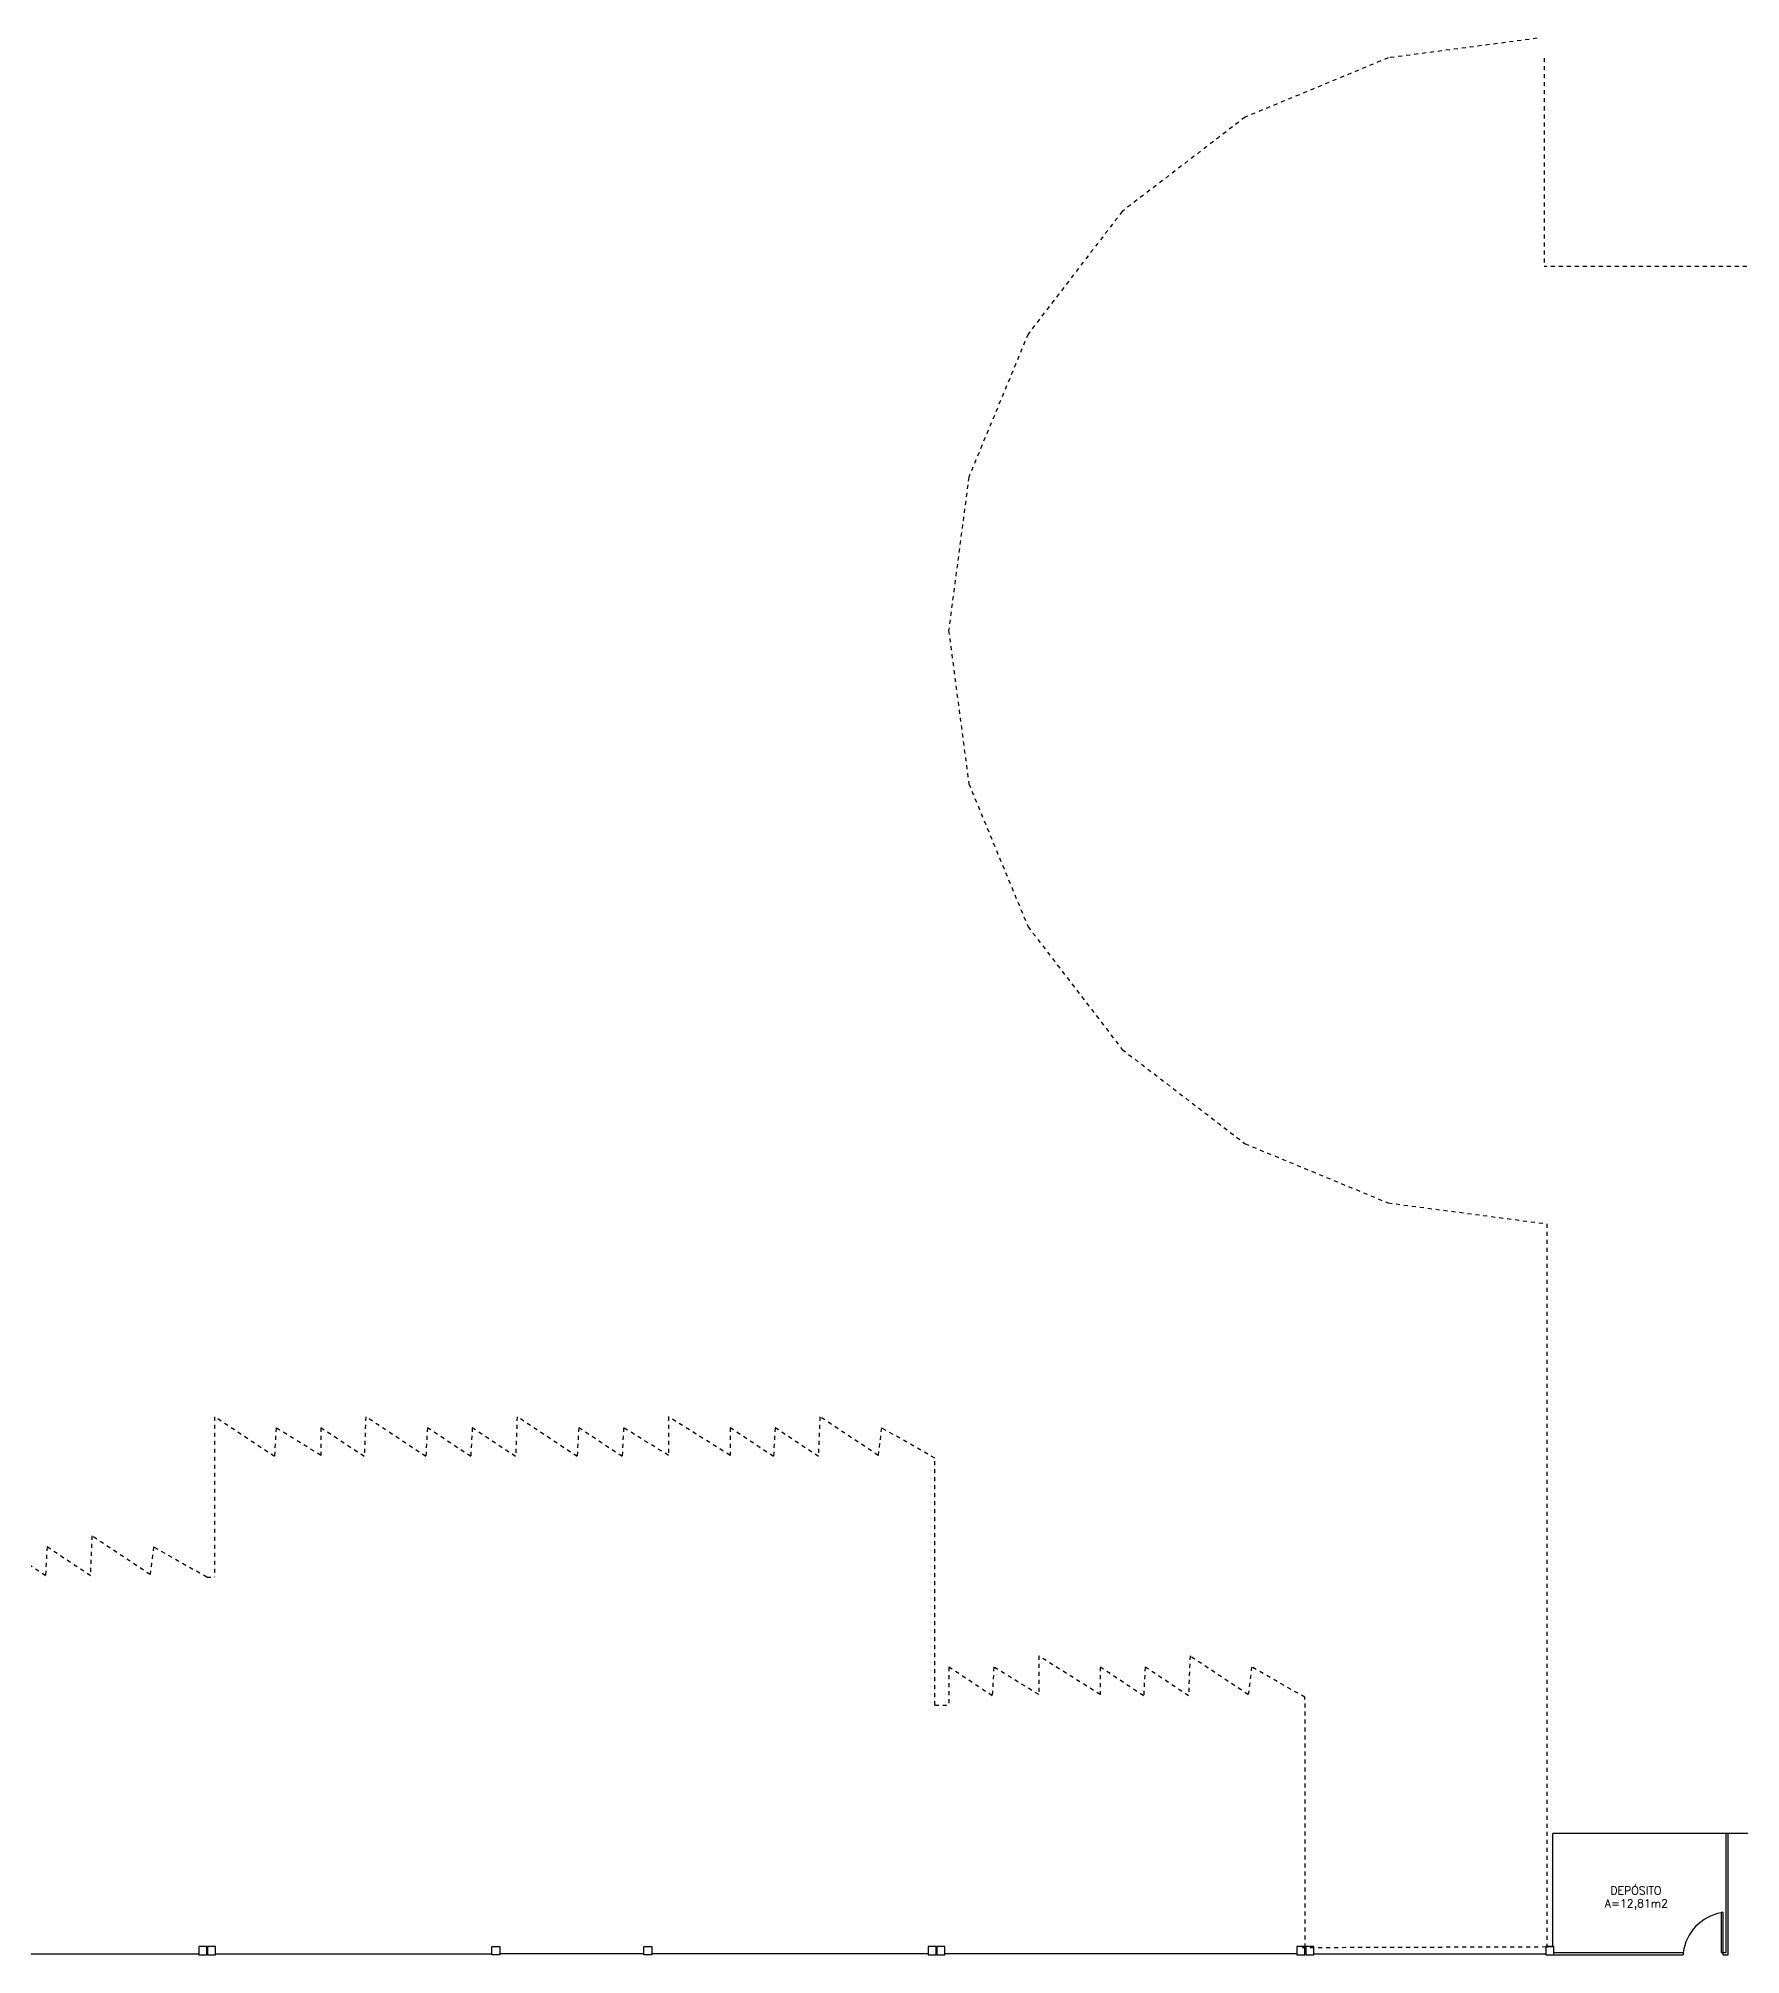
# Model space of a CAD drawing. Extents: x -163 to 27, y -22 to 134.
# Drawn here: x -67.79 to -25.25, y 86.34 to 134.24 of the extents above; entities that cross this region are included whole.
import ezdxf

# ---------------------------------------------------------------- set-up
doc = ezdxf.new("R2010")
doc.units = 0
doc.header["$LTSCALE"] = 0.02
doc.header["$MEASUREMENT"] = 0
doc.linetypes.add('HIDDEN', pattern=[0.375, 0.25, -0.125])
doc.layers.get('0').update_dxf_attribs({"linetype": 'CONTINUOUS'})
for name, color, linetype in [('01', 1, 'CONTINUOUS'), ('ALV', 2, 'CONTINUOUS'), ('PILARES', 3, 'CONTINUOUS'), ('PROJ', 1, 'HIDDEN'), ('TEXTO', 2, 'CONTINUOUS'), ('ÁREA', 2, 'CONTINUOUS')]:
    doc.layers.add(name, color=color, linetype=linetype)
doc.styles.add('UNB-100', font='simplex.shx', dxfattribs={"height": 0.2})
doc.styles.add('UNB1-100', font='simplex.shx', dxfattribs={"height": 0.2})

# ---------------------------------------------------------------- blocks, each defined once
blk = doc.blocks.new('PL')
for p, q in [((0.25, 0.25), (0.25, 0.45)), ((0.25, 0.45), (0.45, 0.45)), ((0.45, 0.25), (0.25, 0.25)), ((0.45, 0.45), (0.45, 0.25))]:
    blk.add_line(p, q)

msp = doc.modelspace()

# ---------------------------------------------------------------- linework, layer by layer
at = {"layer": '01'}
for p, q in [((-25.62, 86.392), (-25.62, 89.367)), ((-25.57, 86.342), (-25.57, 89.367)), ((-25.743, 87.392), (-25.743, 86.392)), ((-25.693, 87.392), (-25.743, 87.392)), ((-25.693, 86.342), (-25.693, 87.392)), ((-29.92, 86.392), (-26.693, 86.392)), ((-29.92, 86.342), (-26.693, 86.342)), ((-26.693, 86.392), (-26.693, 86.342)), ((-25.743, 86.392), (-25.693, 86.392)), ((-25.693, 86.392), (-25.62, 86.392)), ((-25.693, 86.342), (-25.57, 86.342))]:
    msp.add_line(p, q, dxfattribs=at)
msp.add_arc((-25.521, 86.229), 1.183, 100.8236, 172.114, dxfattribs=at)
at = {"layer": 'ALV'}
for p, q in [((-23.9, 89.367), (-29.945, 89.367)), ((-29.945, 86.542), (-29.945, 89.367)), ((-70.58, 86.367), (-63.78, 86.367)), ((-63.36, 86.367), (-56.46, 86.367)), ((-52.66, 86.367), (-56.26, 86.367)), ((-45.56, 86.367), (-52.46, 86.367)), ((-36.34, 86.367), (-45.14, 86.367)), ((-45.04, 86.367), (-45.14, 86.367)), ((-35.92, 86.367), (-30.12, 86.367)), ((-30.095, 86.542), (-29.945, 86.542))]:
    msp.add_line(p, q, dxfattribs=at)
at = {"layer": 'PROJ'}
for p, q in [((-30.34, 134.242), (-34.064, 133.752)), ((-34.064, 133.752), (-37.637, 132.272)), ((-30.165, 133.742), (-30.165, 128.542)), ((-37.637, 132.272), (-40.705, 129.917)), ((-40.705, 129.917), (-43.06, 126.849)), ((-23.9, 128.542), (-30.165, 128.542)), ((-43.06, 126.849), (-44.54, 123.276)), ((-44.54, 123.276), (-45.044, 119.442)), ((-45.044, 119.442), (-44.54, 115.608)), ((-44.54, 115.608), (-43.06, 112.035)), ((-43.06, 112.035), (-40.705, 108.966)), ((-40.705, 108.966), (-37.637, 106.612)), ((-37.637, 106.612), (-34.064, 105.132)), ((-34.064, 105.132), (-30.095, 104.61)), ((-30.095, 104.61), (-30.095, 86.517)), ((-63.39, 99.788), (-63.389, 95.776)), ((-61.89, 98.793), (-63.39, 99.788)), ((-59.608, 99.788), (-59.646, 98.793)), ((-58.108, 98.793), (-59.608, 99.788)), ((-55.826, 99.788), (-55.864, 98.793)), ((-54.326, 98.793), (-55.826, 99.788)), ((-52.044, 99.788), (-52.044, 98.822)), ((-50.505, 98.822), (-52.044, 99.788)), ((-48.262, 99.788), (-48.3, 98.793)), ((-46.806, 98.822), (-48.262, 99.788)), ((-61.851, 99.512), (-61.89, 98.793)), ((-60.73, 98.822), (-61.851, 99.512)), ((-60.73, 99.512), (-60.73, 98.822)), ((-59.646, 98.793), (-60.73, 99.512)), ((-58.069, 99.512), (-58.108, 98.793)), ((-56.986, 98.793), (-58.069, 99.512)), ((-56.947, 99.512), (-56.986, 98.793)), ((-55.864, 98.793), (-56.947, 99.512)), ((-54.287, 99.512), (-54.326, 98.793)), ((-53.204, 98.793), (-54.287, 99.512)), ((-53.165, 99.512), (-53.204, 98.793)), ((-52.044, 98.822), (-53.165, 99.512)), ((-50.505, 99.512), (-50.505, 98.822)), ((-49.422, 98.793), (-50.505, 99.512)), ((-49.383, 99.512), (-49.422, 98.793)), ((-48.3, 98.793), (-49.383, 99.512)), ((-46.723, 99.512), (-46.806, 98.822)), ((-45.39, 98.756), (-46.723, 99.512)), ((-45.387, 92.578), (-45.39, 98.756)), ((-66.452, 96.808), (-66.49, 95.813)), ((-64.996, 95.842), (-66.452, 96.808)), ((-67.612, 95.813), (-68.695, 96.532)), ((-67.573, 96.532), (-67.612, 95.813)), ((-66.49, 95.813), (-67.573, 96.532)), ((-64.913, 96.532), (-64.996, 95.842)), ((-63.58, 95.776), (-64.913, 96.532)), ((-63.58, 95.776), (-63.389, 95.776)), ((-43.954, 92.813), (-45.037, 93.532)), ((-45.037, 93.532), (-45.037, 92.578)), ((-43.916, 93.532), (-43.954, 92.813)), ((-42.794, 92.842), (-43.916, 93.532)), ((-42.794, 93.808), (-42.794, 92.842)), ((-41.255, 92.842), (-42.794, 93.808)), ((-41.255, 93.532), (-41.255, 92.842)), ((-40.172, 92.813), (-41.255, 93.532)), ((-40.134, 93.532), (-40.172, 92.813)), ((-39.05, 92.813), (-40.134, 93.532)), ((-39.012, 93.808), (-39.05, 92.813)), ((-37.556, 92.842), (-39.012, 93.808)), ((-37.473, 93.532), (-37.556, 92.842)), ((-36.14, 92.776), (-37.473, 93.532)), ((-45.387, 92.578), (-45.037, 92.578)), ((-36.137, 86.517), (-36.14, 92.776)), ((-36.21, 86.522), (-30.12, 86.542))]:
    msp.add_line(p, q, dxfattribs=at)

# ---------------------------------------------------------------- block references
at = {"layer": 'PILARES', "xscale": -1, "rotation": 180}
for p in [(-64.03, 86.792), (-63.81, 86.792)]:
    msp.add_blockref('PL', p, dxfattribs=at)
at = {"layer": 'PILARES'}
for p in [(-56.71, 86.092), (-52.91, 86.092)]:
    msp.add_blockref('PL', p, dxfattribs=at)
at = {"layer": 'PILARES', "xscale": -1}
for p in [(-45.11, 86.092), (-44.89, 86.092), (-35.89, 86.092), (-35.67, 86.092), (-29.67, 86.092)]:
    msp.add_blockref('PL', p, dxfattribs=at)

# ---------------------------------------------------------------- texts
at = {"layer": 'TEXTO', "style": 'UNB-100'}
msp.add_text('DEPÓSITO', height=0.2, dxfattribs=at).set_placement((-28.511, 87.846))
at = {"layer": 'ÁREA', "style": 'UNB1-100'}
msp.add_text('A=12,81m2', height=0.2, dxfattribs=at).set_placement((-28.648, 87.524))

doc.saveas('drawing.dxf')
